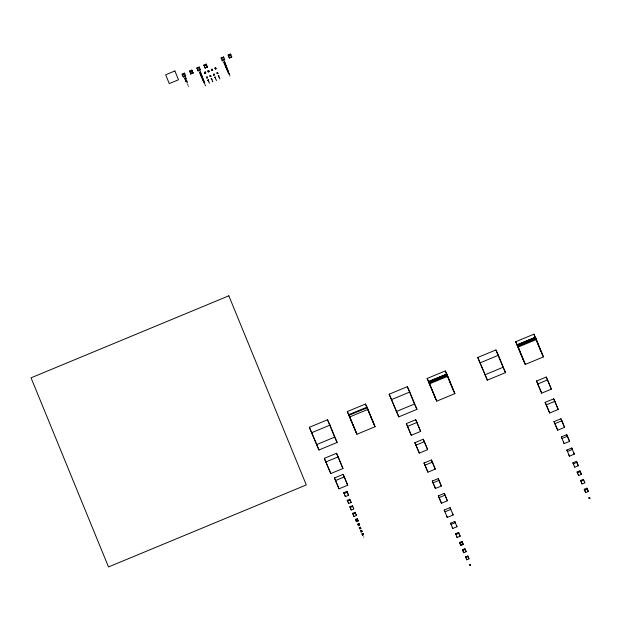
<?xml version="1.0" encoding="UTF-8"?>
<svg xmlns="http://www.w3.org/2000/svg" width="621" height="621" viewBox="0 0 621 621"><rect width="100%" height="100%" fill="white"/><g stroke="black" fill="none" stroke-linecap="round" stroke-linejoin="round"><path stroke-width="0.93" d="M182.132 74.101L184.46 73.138L184.779 73.821L182.45 74.784L182.132 74.101L183.358 77.02L185.695 76.049L184.46 73.138M189.498 71.05L191.835 70.08L192.153 70.763L189.824 71.733L189.498 71.05L190.732 73.961L193.069 72.991L192.091 70.623L189.754 71.594M196.888 67.984L199.225 67.014L199.543 67.697L197.214 68.667L196.888 67.984L198.122 70.895L200.459 69.925L199.225 67.014M206.234 64.11L207.468 67.021L205.14 67.984L204.821 67.301L203.905 65.073L206.234 64.11L206.56 64.794L204.2 65.702M221.146 57.924L223.482 56.953L223.801 57.637L221.472 58.607L221.146 57.924L222.38 60.835L224.709 59.872L223.482 56.953M228.163 55.013L230.492 54.05L230.81 54.733L228.466 55.665L228.163 55.013L229.397 57.924L231.726 56.961L230.492 54.05M206.514 64.708L204.162 65.616L205.14 67.984M230.779 54.664L228.404 55.533L229.397 57.924M193.069 72.991L192.743 72.308L190.414 73.278L190.732 73.961M207.406 66.882L205.07 67.844L207.453 66.99M229.32 57.761L231.656 56.806M229.335 57.792L231.711 56.93L231.408 56.278M184.507 78.277L185.889 78.13L184.507 78.277L185.151 79.799L186.37 79.294L185.726 77.772M199.543 72.168C201.817 71.71 198.316 72.137 199.97 73.185L200.793 72.851L200.358 71.826M223.754 62.123C226.168 61.642 222.458 62.092 224.212 63.202L225.074 62.845L224.616 61.766M200.195 73.775C202.446 73.325 198.984 73.752 200.622 74.784L201.429 74.45L201.002 73.441M224.445 63.777C226.836 63.303 223.164 63.746 224.895 64.848L225.749 64.491L225.299 63.427M204.526 72.323C206.777 71.873 203.315 72.292 204.953 73.332L205.761 72.999L205.334 71.989M207.888 70.926C210.146 70.476 206.684 70.895 208.314 71.935L209.122 71.601L208.772 70.747L207.965 71.081M211.404 69.467C213.655 69.016 210.201 69.436 211.831 70.476L212.638 70.142L212.211 69.133M214.889 68.023C217.156 67.604 213.671 67.976 215.316 69.032L216.124 68.698L215.697 67.689M204.581 72.44L205.388 72.106M211.45 69.575L212.258 69.242M185.726 80.73C187.821 79.558 184.189 82.306 187.053 81.452L186.587 80.373M209.122 71.601L208.314 71.935M204.899 73.216L205.706 72.882M211.769 70.344L212.576 70.01M186.067 81.561L187.053 81.452M200.878 75.467C203.051 75.032 199.706 75.436 201.289 76.437L202.066 76.119L201.654 75.149M225.159 65.547C227.465 65.081 223.917 65.516 225.594 66.579L226.417 66.237L225.982 65.205M186.929 82.865L187.41 83.129L187.247 82.74M201.639 77.19C203.455 76.825 200.668 77.159 201.988 77.998L202.632 77.726L202.291 76.919M225.904 67.208C227.565 66.284 224.686 68.457 226.952 67.782L226.595 66.928M226.176 67.868L226.952 67.782M187.643 84.503L187.899 84.394M202.221 78.603C204.03 78.238 201.251 78.58 202.562 79.41L203.214 79.139L202.865 78.331M206.552 77.144L207.29 77.066L207.538 77.687L206.894 77.951L206.552 77.144L207.212 76.903M210.255 76.562L209.914 75.746L210.651 75.669L210.907 76.29L210.255 76.562L210.907 76.29M214.082 74.023L214.424 74.831L213.771 75.102L213.43 74.287L214.113 74.101M217.567 72.579L216.915 72.843L217.257 73.651L217.909 73.387C218.243 71.896 216.023 73.534 217.598 72.649M226.549 68.791C228.21 67.86 225.338 70.041 227.604 69.366L227.239 68.504M210.651 75.669L209.914 75.746M188.016 85.434L188.054 85.504M207.538 77.687L206.894 77.951M213.686 74.908L214.424 74.831M226.82 69.443L227.604 69.366M206.816 77.788L207.461 77.524M210.185 76.399L210.83 76.135L210.566 75.483M213.725 74.994L214.369 74.722M217.203 73.534L217.855 73.27M202.834 80.086C204.627 79.721 201.864 80.062 203.168 80.885L203.812 80.621L203.471 79.814M227.193 70.344C228.839 69.42 225.982 71.578 228.233 70.91L227.868 70.057M188.512 86.645L188.551 86.715M227.457 70.996L228.233 70.91M203.572 81.599C204.86 81.335 202.881 81.576 203.812 82.174L204.278 81.98L204.03 81.405M207.864 80.125C209.215 79.853 207.135 80.101 208.12 80.73L208.602 80.528L208.345 79.923M211.109 78.774C211.373 78.541 211.722 79.41 211.334 79.317M214.742 77.268C215.013 77.027 215.355 77.897 214.975 77.811M218.235 75.824C218.507 75.591 218.833 76.43 218.468 76.383M207.919 80.241L208.408 80.039M211.148 78.851L211.629 78.657M214.781 77.353L215.27 77.151M218.281 75.925L218.763 75.723M228.218 72.51L227.954 71.896L228.512 71.842L228.218 72.51L228.707 72.308M228.512 71.842L227.954 71.896M204.177 82.88L204.689 83.16L204.511 82.74M208.47 81.335L208.648 81.755L208.85 81.297M211.831 79.938L212.351 80.218L212.172 79.799M215.347 78.479L215.526 78.898L215.735 78.44M218.84 77.035L219.011 77.454L219.197 76.95M228.606 73.286L229.157 73.588L228.963 73.138M204.651 83.928L204.922 83.819M208.928 82.337L209.192 82.228M212.297 80.947L212.436 81.273M215.953 79.822L216.077 79.379M219.298 78.044L219.562 77.928M229.172 74.528L229.591 74.761L229.211 74.613M205.023 84.821L205.124 85.069M209.277 83.191L209.541 83.082M212.646 81.793L212.902 81.685M216.418 80.225L216.519 80.474M219.904 78.782L219.679 78.968M229.739 75.902L230.011 75.793M205.435 85.814L205.652 85.636M309.367 427.31L327.515 419.78L330.007 425.106L337.11 442.455L318.961 449.984L309.367 427.31L318.961 449.984M347.318 411.568L365.466 404.038L367.958 409.363L349.809 416.893L347.318 411.568L356.92 434.242L375.068 426.72L367.205 407.756L349.056 415.278L356.92 434.242M389.188 394.203L407.337 386.681L409.829 391.998L416.939 409.355L398.791 416.877L389.188 394.203L398.791 416.877M427.139 378.468L445.288 370.939L447.78 376.264L429.631 383.786L427.139 378.468L436.742 401.143L454.89 393.613L447.05 374.696L428.901 382.225M477.766 357.471L495.915 349.949L498.407 355.266L505.517 372.623L487.369 380.145L477.766 357.471L487.369 380.145M515.717 341.736L533.866 334.207L536.365 339.532L518.209 347.054L515.717 341.736L522.828 359.085L525.319 364.411L543.468 356.881L535.411 337.49L517.262 345.02M366.933 407.174L348.746 414.618L355.895 432.053M446.755 374.075L428.568 381.511L435.748 399.024M428.637 381.667L446.786 374.137M517.2 344.888L535.356 337.389L517.146 344.779L524.947 363.619M446.879 374.323L428.731 381.853L436.742 401.143M517.324 345.152L535.473 337.622M428.816 382.039L446.965 374.51M517.456 345.439L535.605 337.917M517.596 345.734L535.744 338.204M429.064 382.567L447.213 375.037M517.844 346.262L535.993 338.732M429.297 383.072L447.446 375.55M311.858 432.627L330.007 425.106M391.68 399.528L409.829 391.998M480.258 362.796L498.407 355.266M316.469 444.659L334.618 437.137L337.11 442.455M396.291 411.56L414.44 404.03L416.939 409.355M484.877 374.828L503.026 367.298L505.517 372.623M406.351 423.607L415.69 419.734L416.97 422.474L420.627 431.401L411.288 435.274L406.351 423.607L411.288 435.274M324.333 458.345L336.512 453.291L338.189 456.87L342.955 468.513L330.776 473.567L324.333 458.345L330.776 473.567M407.632 426.34L416.97 422.474M326.002 461.915L338.189 456.87M536.544 381.061L546.224 377.048L547.551 379.889L551.339 389.142L541.659 393.155L536.544 381.061L541.659 393.155M537.871 383.902L547.551 379.889M414.913 442.688L423.235 439.241L424.384 441.678L427.636 449.635L419.315 453.082L414.913 442.688L419.315 453.082M334.447 477.968L343.118 474.374L344.313 476.912L347.706 485.203L339.035 488.805L334.447 477.968L339.035 488.805M416.062 445.125L424.384 441.678M335.643 480.507L344.313 476.912M545.184 402.361L553.699 398.829L554.871 401.329L558.209 409.472L549.686 413.004L545.184 402.361L549.686 413.004M546.348 404.861L554.871 401.329M345.416 496.621L343.747 492.678L346.906 491.366L348.575 495.31L345.416 496.621L344.981 495.69M347.333 492.29L344.181 493.602L343.747 492.678M424.058 463.025L431.385 459.99L432.387 462.133L435.259 469.142L427.931 472.177L424.058 463.025L427.931 472.177M425.059 465.176L432.387 462.133M347.255 500.363L349.802 499.307L350.159 500.052L347.605 501.108L347.255 500.363L348.606 503.553L351.152 502.49L349.802 499.307M554.048 421.628L560.926 418.779L561.865 420.797L564.559 427.364L557.689 430.213L554.048 421.628L557.689 430.213M349.887 506.79L352.433 505.735L352.782 506.488L350.244 507.543L349.887 506.79L351.238 509.973L353.784 508.917L352.433 505.735M554.995 423.646L561.865 420.797M352.581 513.342L355.111 512.294L355.46 513.031L352.93 514.079L352.581 513.342L353.923 516.501L356.446 515.453L355.111 512.294M432.294 481.089L438.209 478.636L439.024 480.375L441.337 486.033L435.422 488.486L432.294 481.089L435.422 488.486M433.101 482.827L439.024 480.375M355.484 519.397L357.3 518.644L357.556 519.179L355.732 519.932L355.484 519.397L356.446 521.671L358.263 520.918L357.3 518.644M564.171 443.635L561.306 436.873L566.717 434.63L569.581 441.391L564.171 443.635L563.426 442.051M567.462 436.214L562.052 438.457L561.306 436.873M357.719 524.124L359.031 523.581L359.21 523.961L357.898 524.504L357.719 524.124L358.418 525.762L359.722 525.219L359.031 523.581M359.272 527.539L360.467 527.408L359.272 527.539L359.831 528.844L360.879 528.409L360.32 527.097M438.341 495.845L444.248 493.4L445.063 495.131L447.376 500.782L441.461 503.227L438.341 495.845L441.461 503.227M439.148 497.584L445.063 495.131M360.568 530.676L361.74 530.551L360.568 530.676L361.119 531.964L362.144 531.537L361.601 530.249M362.454 535.162L361.934 533.936L362.92 533.532L363.432 534.759L362.322 534.875L363.432 534.759M363.052 533.819L361.934 533.936M566.849 450.046L571.762 448.005L572.438 449.449L567.524 451.483L566.849 450.046L569.449 456.179L574.355 454.145L571.762 448.005M363.634 537.049L363.898 536.94M444.194 510.074L450.054 507.644L450.862 509.36L444.993 511.789L444.194 510.074L447.291 517.402L453.159 514.964L450.054 507.644M574.759 467.217L572.888 462.792L576.428 461.325L578.298 465.75L574.759 467.217L574.27 466.177M576.909 462.366L573.377 463.833L572.888 462.792M450.543 523.2L454.766 521.454L455.34 522.688L451.125 524.435L450.543 523.2L452.779 528.471L456.994 526.724L454.766 521.454M578.578 475.546L577.08 472.007L579.913 470.834L581.411 474.374L578.578 475.546L578.19 474.716M580.301 471.665L577.468 472.837L577.08 472.007M580.581 480.491L583.367 479.334L583.748 480.149L580.961 481.306L580.581 480.491L582.056 483.961L584.835 482.812L583.367 479.334M455.535 533.68L458.577 532.422L458.997 533.315L455.954 534.572L455.535 533.68L457.141 537.483L460.184 536.218L458.577 532.422M584.268 489.294L586.915 488.199L587.28 488.975L588.312 491.498L585.673 492.593L584.268 489.294L585.673 492.593M584.633 490.07L587.28 488.975M460.79 545.533L459.501 542.49L461.939 541.481L463.227 544.516L460.79 545.533L460.456 544.819L462.893 543.81L463.227 544.516M462.272 542.195L459.835 543.204L459.501 542.49M462.49 549.725L464.881 548.731L465.214 549.438L466.146 551.72L463.755 552.713L462.49 549.725L463.755 552.713M588.855 497.693C590.858 497.289 587.777 497.662 589.236 498.585L589.95 498.29L589.57 497.398M462.824 550.423L465.214 549.438M465.517 556.944L467.792 556.005L468.102 556.672L465.835 557.611L465.517 556.944L466.72 559.785L468.995 558.846L467.792 556.005M469.623 564.567C471.347 564.225 468.7 564.551 469.95 565.343L470.571 565.087L470.244 564.31M541.333 352.324L543.468 356.881M551.339 389.142L546.224 377.048M558.209 409.472L553.699 398.829M564.559 427.364L560.926 418.779M569.581 441.391L566.717 434.63M573.68 452.701L574.355 454.145M578.298 465.75L576.428 461.325M581.411 474.374L579.913 470.834M584.454 481.997L584.835 482.812M588.312 491.498L586.915 488.199M589.95 498.29L589.236 498.585M568.774 454.735L569.449 456.179M581.675 483.146L582.056 483.961M452.398 388.296L454.89 393.613M420.627 431.401L415.69 419.734M427.636 449.635L423.235 439.241M435.259 469.142L431.385 459.99M441.337 486.033L438.209 478.636M447.376 500.782L444.248 493.4M452.352 513.249L453.159 514.964M456.419 525.482L456.994 526.724M459.765 535.325L460.184 536.218M466.146 551.72L464.881 548.731M468.684 558.178L468.995 558.846M470.571 565.087L469.95 565.343M456.73 536.591L457.141 537.483M452.197 527.237L452.779 528.471M446.491 515.678L447.291 517.402M466.41 559.117L466.72 559.785M224.709 59.872L224.391 59.181L222.062 60.152L222.38 60.835M225.074 62.845L224.212 63.202M225.749 64.491L224.895 64.848M226.417 66.237L225.594 66.579M229.157 73.588L228.8 73.736M216.124 68.698L215.316 69.032M217.909 73.387L217.257 73.651M212.638 70.142L211.831 70.476M207.15 66.338L207.468 67.021M375.068 426.72L365.466 404.038M203.905 65.073L204.224 65.756M205.761 72.999L204.953 73.332M208.602 80.528L208.12 80.73M200.459 69.925L200.133 69.242L197.804 70.212L198.122 70.895M200.793 72.851L199.97 73.185M201.429 74.45L200.622 74.784M202.066 76.119L201.289 76.437M202.632 77.726L201.988 77.998M203.214 79.139L202.562 79.41M203.812 80.621L203.168 80.885M204.278 81.98L203.812 82.174M185.695 76.049L185.369 75.366L183.04 76.336L183.358 77.02M342.955 468.513L336.512 453.291M347.706 485.203L343.118 474.374M348.575 495.31L346.906 491.366M350.803 501.745L351.152 502.49M353.434 508.172L353.784 508.917M356.097 514.708L356.446 515.453M358.263 520.918L358.014 520.382L356.198 521.135L356.446 521.671M360.879 528.409L359.831 528.844M362.144 531.537L361.119 531.964M348.257 502.8L348.606 503.553M350.888 509.228L351.238 509.973M353.574 515.756L353.923 516.501M535.294 337.257L542.467 354.738M533.866 334.207L540.976 351.564M518.209 347.054L525.319 364.411M495.915 349.949L503.026 367.298M446.716 373.989L454.067 391.867M445.288 370.939L452.041 387.426M407.337 386.681L414.44 404.03M461.939 541.481L462.893 543.81M366.895 407.089L374.044 424.531M228.443 71.694L228.637 72.168M225.997 67.41L226.269 68.069M226.642 68.993L226.913 69.645M227.286 70.538L227.55 71.19M218.716 75.622L218.972 76.228M215.231 77.066L215.487 77.672M213.469 74.373L213.771 75.102M208.695 70.592L209.013 71.361M211.59 78.572L211.846 79.177M191.835 70.08L192.743 72.308M327.515 419.78L334.618 437.137M185.842 80.986L186.184 81.817M362.92 533.532L363.301 534.471M174.874 70.973L165.66 74.792L169.269 83.602L178.483 79.783L174.874 70.973M192.999 72.859L190.67 73.821L193.022 72.898M228.839 295.806L31.05 377.832L108.504 566.95L306.293 484.931L228.839 295.806"/></g></svg>
